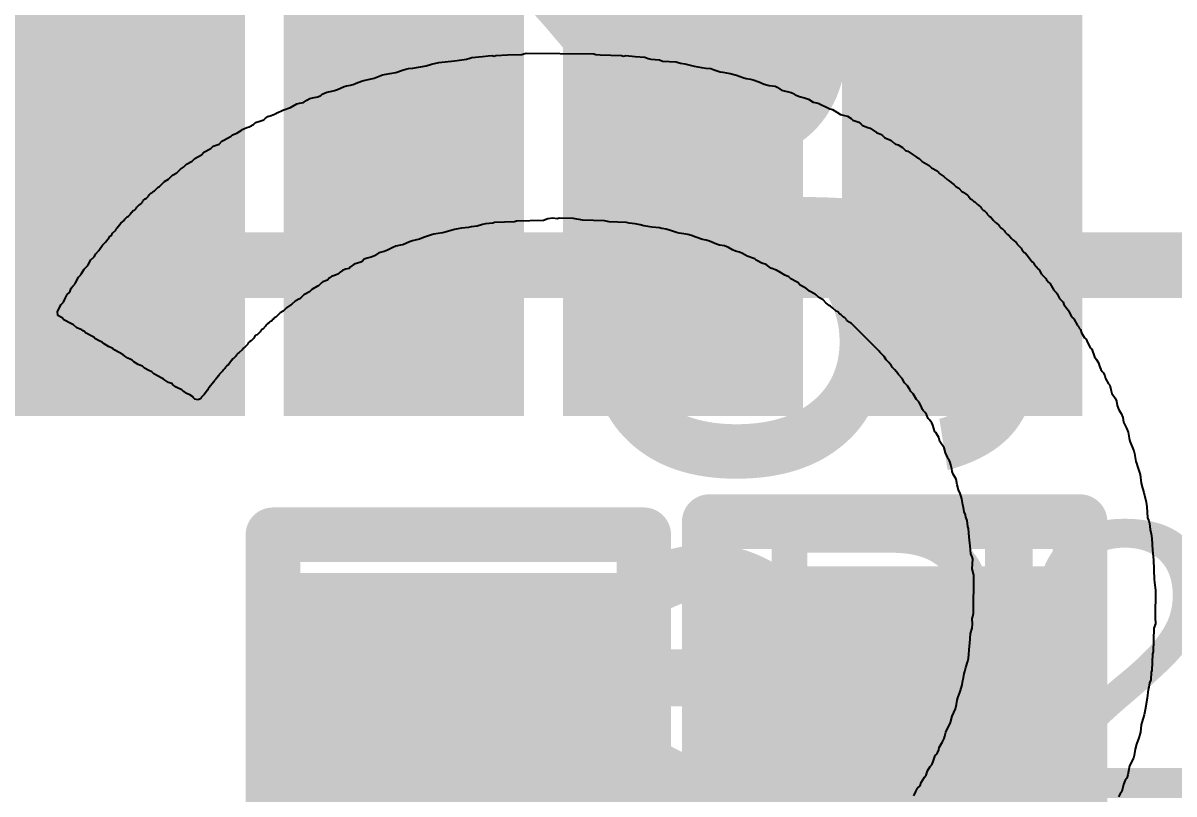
# Model space of a CAD drawing. Header units: inches. Extents: x -0.3 to 12.2, y -3.2 to 4.4.
# Drawn here: x 3.0473 to 3.1528, y 1.7271 to 1.7977 of the extents above; entities that cross this region are included whole.
import ezdxf

# ---------------------------------------------------------------- set-up
doc = ezdxf.new("R2010")
doc.units = ezdxf.units.IN
doc.header["$MEASUREMENT"] = 0
for name, color, linetype in [('Board Layer Stack Bottom Overlay', 54, 'Continuous'), ('Top Assembly', 6, 'Continuous'), ('Top Overlay', 2, 'Continuous'), ('Top Paste', 8, 'Continuous'), ('Top Solder', 216, 'Continuous'), ('TOP_L1', 1, 'Continuous')]:
    doc.layers.add(name, color=color, linetype=linetype)
doc.styles.add('Arial', font='', dxfattribs={"height": 0.2})
doc.styles.get('Arial').set_extended_font_data('Arial')

# ---------------------------------------------------------------- blocks, each defined once
blk = doc.blocks.new('R0402_348')
at = {"layer": 'Top Paste'}
for points in [[(-0.006, 0.0125), (-0.006, -0.0125), (-0.031, -0.0125), (-0.031, 0.0125)], [(0.0334, 0.0125), (0.0334, -0.0125), (0.0084, -0.0125), (0.0084, 0.0125)]]:
    blk.add_hatch(color=8, dxfattribs=at).paths.add_polyline_path(points)
at = {"layer": 'Top Solder'}
for points in [[(-0.004, 0.0145), (-0.004, -0.0145), (-0.033, -0.0145), (-0.033, 0.0145)], [(0.0354, 0.0145), (0.0354, -0.0145), (0.0064, -0.0145), (0.0064, 0.0145)]]:
    blk.add_hatch(color=216, dxfattribs=at).paths.add_polyline_path(points)
at = {"layer": 'TOP_L1'}
for points in [[(-0.006, 0.0125), (-0.006, -0.0125), (-0.031, -0.0125), (-0.031, 0.0125)], [(0.0334, 0.0125), (0.0334, -0.0125), (0.0084, -0.0125), (0.0084, 0.0125)]]:
    blk.add_hatch(color=1, dxfattribs=at).paths.add_polyline_path(points)
at = {"layer": 'Top Assembly'}
for points in [[(-0.0365, 0.017, 0.005, 0.005, 0), (-0.0365, -0.017, 0.005, 0.005, 0)], [(-0.0365, 0.017, 0.005, 0.005, 0), (0.0395, 0.017, 0.005, 0.005, 0)], [(0.0395, 0.017, 0.005, 0.005, 0), (0.0395, -0.017, 0.005, 0.005, 0)], [(-0.0365, -0.017, 0.005, 0.005, 0), (0.0395, -0.017, 0.005, 0.005, 0)]]:
    blk.add_lwpolyline(points, format="xyseb", dxfattribs=at)
for points in [[(-0.03775, 0.017, 0.0025, 0.0025, 1), (-0.03525, 0.017, 0.0025, 0.0025, 1)], [(-0.03775, 0.017, 0.0025, 0.0025, 1), (-0.03525, 0.017, 0.0025, 0.0025, 1)], [(0.03825, 0.017, 0.0025, 0.0025, 1), (0.04075, 0.017, 0.0025, 0.0025, 1)], [(0.03825, 0.017, 0.0025, 0.0025, 1), (0.04075, 0.017, 0.0025, 0.0025, 1)], [(-0.03775, -0.017, 0.0025, 0.0025, 1), (-0.03525, -0.017, 0.0025, 0.0025, 1)], [(-0.03775, -0.017, 0.0025, 0.0025, 1), (-0.03525, -0.017, 0.0025, 0.0025, 1)], [(0.03825, -0.017, 0.0025, 0.0025, 1), (0.04075, -0.017, 0.0025, 0.0025, 1)], [(0.03825, -0.017, 0.0025, 0.0025, 1), (0.04075, -0.017, 0.0025, 0.0025, 1)]]:
    blk.add_lwpolyline(points, format="xyseb", close=True, dxfattribs=at)
at = {"layer": 'Top Overlay'}
for points in [[(-0.0365, 0.017, 0.005, 0.005, 0), (-0.0365, -0.017, 0.005, 0.005, 0)], [(-0.0365, 0.017, 0.005, 0.005, 0), (0.0365, 0.017, 0.005, 0.005, 0)], [(0.0365, 0.017, 0.005, 0.005, 0), (0.0395, 0.017, 0.005, 0.005, 0)], [(0.0395, 0.017, 0.005, 0.005, 0), (0.0395, -0.017, 0.005, 0.005, 0)], [(-0.0365, -0.017, 0.005, 0.005, 0), (0.0395, -0.017, 0.005, 0.005, 0)]]:
    blk.add_lwpolyline(points, format="xyseb", dxfattribs=at)
for points in [[(-0.03775, 0.017, 0.0025, 0.0025, 1), (-0.03525, 0.017, 0.0025, 0.0025, 1)], [(-0.03775, 0.017, 0.0025, 0.0025, 1), (-0.03525, 0.017, 0.0025, 0.0025, 1)], [(0.03525, 0.017, 0.0025, 0.0025, 1), (0.03775, 0.017, 0.0025, 0.0025, 1)], [(0.03525, 0.017, 0.0025, 0.0025, 1), (0.03775, 0.017, 0.0025, 0.0025, 1)], [(0.03825, 0.017, 0.0025, 0.0025, 1), (0.04075, 0.017, 0.0025, 0.0025, 1)], [(0.03825, 0.017, 0.0025, 0.0025, 1), (0.04075, 0.017, 0.0025, 0.0025, 1)], [(-0.03775, -0.017, 0.0025, 0.0025, 1), (-0.03525, -0.017, 0.0025, 0.0025, 1)], [(-0.03775, -0.017, 0.0025, 0.0025, 1), (-0.03525, -0.017, 0.0025, 0.0025, 1)], [(0.03825, -0.017, 0.0025, 0.0025, 1), (0.04075, -0.017, 0.0025, 0.0025, 1)], [(0.03825, -0.017, 0.0025, 0.0025, 1), (0.04075, -0.017, 0.0025, 0.0025, 1)]]:
    blk.add_lwpolyline(points, format="xyseb", close=True, dxfattribs=at)
at = {"layer": 'Top Assembly', "style": 'Arial'}
blk.add_text('R29', height=0.04, dxfattribs=at).set_placement((-0.03061, -0.01264))
blk = doc.blocks.new('R0402_349')
at = {"layer": 'Top Paste'}
for points in [[(-0.006, 0.0125), (-0.006, -0.0125), (-0.031, -0.0125), (-0.031, 0.0125)], [(0.0334, 0.0125), (0.0334, -0.0125), (0.0084, -0.0125), (0.0084, 0.0125)]]:
    blk.add_hatch(color=8, dxfattribs=at).paths.add_polyline_path(points)
at = {"layer": 'Top Solder'}
for points in [[(-0.004, 0.0145), (-0.004, -0.0145), (-0.033, -0.0145), (-0.033, 0.0145)], [(0.0354, 0.0145), (0.0354, -0.0145), (0.0064, -0.0145), (0.0064, 0.0145)]]:
    blk.add_hatch(color=216, dxfattribs=at).paths.add_polyline_path(points)
at = {"layer": 'TOP_L1'}
for points in [[(-0.006, 0.0125), (-0.006, -0.0125), (-0.031, -0.0125), (-0.031, 0.0125)], [(0.0334, 0.0125), (0.0334, -0.0125), (0.0084, -0.0125), (0.0084, 0.0125)]]:
    blk.add_hatch(color=1, dxfattribs=at).paths.add_polyline_path(points)
at = {"layer": 'Top Assembly'}
for points in [[(-0.0365, -0.017, 0.005, 0.005, 0), (-0.0365, 0.017, 0.005, 0.005, 0)], [(0.0395, 0.017, 0.005, 0.005, 0), (-0.0365, 0.017, 0.005, 0.005, 0)], [(0.0395, -0.017, 0.005, 0.005, 0), (0.0395, 0.017, 0.005, 0.005, 0)], [(0.0395, -0.017, 0.005, 0.005, 0), (-0.0365, -0.017, 0.005, 0.005, 0)]]:
    blk.add_lwpolyline(points, format="xyseb", dxfattribs=at)
for points in [[(-0.03775, 0.017, 0.0025, 0.0025, 1), (-0.03525, 0.017, 0.0025, 0.0025, 1)], [(-0.03775, 0.017, 0.0025, 0.0025, 1), (-0.03525, 0.017, 0.0025, 0.0025, 1)], [(0.03825, 0.017, 0.0025, 0.0025, 1), (0.04075, 0.017, 0.0025, 0.0025, 1)], [(0.03825, 0.017, 0.0025, 0.0025, 1), (0.04075, 0.017, 0.0025, 0.0025, 1)], [(-0.03775, -0.017, 0.0025, 0.0025, 1), (-0.03525, -0.017, 0.0025, 0.0025, 1)], [(-0.03775, -0.017, 0.0025, 0.0025, 1), (-0.03525, -0.017, 0.0025, 0.0025, 1)], [(0.03825, -0.017, 0.0025, 0.0025, 1), (0.04075, -0.017, 0.0025, 0.0025, 1)], [(0.03825, -0.017, 0.0025, 0.0025, 1), (0.04075, -0.017, 0.0025, 0.0025, 1)]]:
    blk.add_lwpolyline(points, format="xyseb", close=True, dxfattribs=at)
at = {"layer": 'Top Overlay'}
for points in [[(-0.0365, -0.017, 0.005, 0.005, 0), (-0.0365, 0.017, 0.005, 0.005, 0)], [(0.0365, 0.017, 0.005, 0.005, 0), (-0.0365, 0.017, 0.005, 0.005, 0)], [(0.0395, 0.017, 0.005, 0.005, 0), (0.0365, 0.017, 0.005, 0.005, 0)], [(0.0395, -0.017, 0.005, 0.005, 0), (0.0395, 0.017, 0.005, 0.005, 0)], [(0.0395, -0.017, 0.005, 0.005, 0), (-0.0365, -0.017, 0.005, 0.005, 0)]]:
    blk.add_lwpolyline(points, format="xyseb", dxfattribs=at)
for points in [[(-0.03775, 0.017, 0.0025, 0.0025, 1), (-0.03525, 0.017, 0.0025, 0.0025, 1)], [(-0.03775, 0.017, 0.0025, 0.0025, 1), (-0.03525, 0.017, 0.0025, 0.0025, 1)], [(0.03525, 0.017, 0.0025, 0.0025, 1), (0.03775, 0.017, 0.0025, 0.0025, 1)], [(0.03525, 0.017, 0.0025, 0.0025, 1), (0.03775, 0.017, 0.0025, 0.0025, 1)], [(0.03825, 0.017, 0.0025, 0.0025, 1), (0.04075, 0.017, 0.0025, 0.0025, 1)], [(0.03825, 0.017, 0.0025, 0.0025, 1), (0.04075, 0.017, 0.0025, 0.0025, 1)], [(-0.03775, -0.017, 0.0025, 0.0025, 1), (-0.03525, -0.017, 0.0025, 0.0025, 1)], [(-0.03775, -0.017, 0.0025, 0.0025, 1), (-0.03525, -0.017, 0.0025, 0.0025, 1)], [(0.03825, -0.017, 0.0025, 0.0025, 1), (0.04075, -0.017, 0.0025, 0.0025, 1)], [(0.03825, -0.017, 0.0025, 0.0025, 1), (0.04075, -0.017, 0.0025, 0.0025, 1)]]:
    blk.add_lwpolyline(points, format="xyseb", close=True, dxfattribs=at)
at = {"layer": 'Top Assembly', "style": 'Arial'}
blk.add_text('R27', height=0.04, dxfattribs=at).set_placement((-0.03058, -0.01285))
blk = doc.blocks.new('SO8_MUN12AD_DEA_424')
at = {"layer": 'Top Paste'}
for points in [[(0.033, 0.0474), (0.06881, 0.0474), (0.06881, 0.02937), (0.033, 0.02937)], [(0.033, 0.02181), (0.06881, 0.02181), (0.06881, 0.00378), (0.033, 0.00378)], [(0.033, -0.00378), (0.06881, -0.00378), (0.06881, -0.02181), (0.033, -0.02181)], [(0.033, -0.02937), (0.06881, -0.02937), (0.06881, -0.0474), (0.033, -0.0474)]]:
    blk.add_hatch(color=8, dxfattribs=at).paths.add_polyline_path(points)
at = {"layer": 'Top Solder'}
for points in [[(0.031, 0.0494), (0.07081, 0.0494), (0.07081, 0.02737), (0.031, 0.02737)], [(0.031, 0.02381), (0.07081, 0.02381), (0.07081, 0.00178), (0.031, 0.00178)], [(0.031, -0.00178), (0.07081, -0.00178), (0.07081, -0.02381), (0.031, -0.02381)], [(0.031, -0.02737), (0.07081, -0.02737), (0.07081, -0.0494), (0.031, -0.0494)]]:
    blk.add_hatch(color=216, dxfattribs=at).paths.add_polyline_path(points)
at = {"layer": 'TOP_L1'}
for points in [[(0.033, 0.0474), (0.06881, 0.0474), (0.06881, 0.02937), (0.033, 0.02937)], [(0.033, 0.02181), (0.06881, 0.02181), (0.06881, 0.00378), (0.033, 0.00378)], [(0.033, -0.00378), (0.06881, -0.00378), (0.06881, -0.02181), (0.033, -0.02181)], [(0.033, -0.02937), (0.06881, -0.02937), (0.06881, -0.0474), (0.033, -0.0474)]]:
    blk.add_hatch(color=1, dxfattribs=at).paths.add_polyline_path(points)
at = {"layer": 'Top Assembly'}
blk.add_lwpolyline([(0.057, -0.061, 0.006, 0.006, 0), (0.057, 0.061, 0.006, 0.006, 0)], format="xyseb", dxfattribs=at)
at = {"layer": 'Top Assembly', "style": 'Arial'}
blk.add_text('U2', height=0.04, dxfattribs=at).set_placement((-0.02051, -0.01264))

msp = doc.modelspace()

# ---------------------------------------------------------------- linework, layer by layer
at = {"layer": 'Board Layer Stack Bottom Overlay'}
for p, q in [((3.09172, 1.79478), (3.09303, 1.79483)), ((3.09303, 1.79483), (3.0932, 1.79489)), ((3.0932, 1.79489), (3.09342, 1.79495)), ((3.09342, 1.79495), (3.09962, 1.79489)), ((3.09962, 1.79489), (3.09979, 1.79483)), ((3.09979, 1.79483), (3.10019, 1.79478)), ((3.08303, 1.79358), (3.08425, 1.79378)), ((3.08425, 1.79378), (3.08473, 1.79393)), ((3.08473, 1.79393), (3.08541, 1.7941)), ((3.08541, 1.7941), (3.08686, 1.79424)), ((3.08686, 1.79424), (3.08732, 1.79429)), ((3.08732, 1.79429), (3.08794, 1.79441)), ((3.08794, 1.79441), (3.08817, 1.79447)), ((3.08817, 1.79447), (3.08843, 1.79455)), ((3.08843, 1.79455), (3.08942, 1.79464)), ((3.08942, 1.79464), (3.08993, 1.79469)), ((3.08993, 1.79469), (3.0903, 1.79472)), ((3.0903, 1.79472), (3.09047, 1.79466)), ((3.09047, 1.79466), (3.09064, 1.79472)), ((3.09064, 1.79472), (3.09172, 1.79478)), ((3.10019, 1.79478), (3.10217, 1.79472)), ((3.10217, 1.79472), (3.10234, 1.79466)), ((3.10234, 1.79466), (3.10257, 1.79472)), ((3.10257, 1.79472), (3.1034, 1.79464)), ((3.1034, 1.79464), (3.1043, 1.79458)), ((3.1043, 1.79458), (3.10459, 1.79447)), ((3.10459, 1.79447), (3.10484, 1.79438)), ((3.10484, 1.79438), (3.10564, 1.79432)), ((3.10564, 1.79432), (3.10592, 1.79421)), ((3.10592, 1.79421), (3.10717, 1.79415)), ((3.10717, 1.79415), (3.10734, 1.7941)), ((3.10734, 1.7941), (3.10757, 1.79404)), ((3.10757, 1.79404), (3.10797, 1.79398)), ((3.10797, 1.79398), (3.10859, 1.79381)), ((3.10859, 1.79381), (3.10882, 1.79376)), ((3.07948, 1.79265), (3.08024, 1.79296)), ((3.08024, 1.79296), (3.08093, 1.79307)), ((3.08093, 1.79307), (3.08147, 1.79316)), ((3.08147, 1.79316), (3.08209, 1.79339)), ((3.08209, 1.79339), (3.0824, 1.79347)), ((3.0824, 1.79347), (3.08263, 1.79353)), ((3.08263, 1.79353), (3.08303, 1.79358)), ((3.10882, 1.79376), (3.1095, 1.79364)), ((3.1095, 1.79364), (3.1099, 1.79358)), ((3.1099, 1.79358), (3.11036, 1.79353)), ((3.11036, 1.79353), (3.11064, 1.79341)), ((3.11064, 1.79341), (3.11121, 1.79324)), ((3.11121, 1.79324), (3.11144, 1.79319)), ((3.11144, 1.79319), (3.11212, 1.79307)), ((3.11212, 1.79307), (3.11271, 1.79293)), ((3.11271, 1.79293), (3.11337, 1.79268)), ((3.07612, 1.79162), (3.07672, 1.79188)), ((3.07672, 1.79188), (3.07695, 1.79194)), ((3.07695, 1.79194), (3.07732, 1.79202)), ((3.07732, 1.79202), (3.07755, 1.79208)), ((3.07755, 1.79208), (3.07783, 1.79219)), ((3.07783, 1.79219), (3.07831, 1.79239)), ((3.07831, 1.79239), (3.07854, 1.79245)), ((3.07854, 1.79245), (3.07948, 1.79265)), ((3.11337, 1.79268), (3.11359, 1.79262)), ((3.11359, 1.79262), (3.11399, 1.79256)), ((3.11399, 1.79256), (3.11422, 1.79251)), ((3.11422, 1.79251), (3.11476, 1.79231)), ((3.11476, 1.79231), (3.11524, 1.79211)), ((3.11524, 1.79211), (3.1157, 1.79199)), ((3.1157, 1.79199), (3.11624, 1.79191)), ((3.11624, 1.79191), (3.11643, 1.79182)), ((3.11643, 1.79182), (3.11683, 1.79154)), ((3.073, 1.79043), (3.07331, 1.79063)), ((3.07331, 1.79063), (3.0736, 1.7908)), ((3.0736, 1.7908), (3.07382, 1.79086)), ((3.07382, 1.79086), (3.07431, 1.79094)), ((3.07431, 1.79094), (3.07459, 1.79106)), ((3.07459, 1.79106), (3.07473, 1.7912)), ((3.07473, 1.7912), (3.07513, 1.79137)), ((3.07513, 1.79137), (3.07561, 1.79145)), ((3.07561, 1.79145), (3.07584, 1.79151)), ((3.07584, 1.79151), (3.07612, 1.79162)), ((3.11683, 1.79154), (3.11771, 1.79134)), ((3.11771, 1.79134), (3.118, 1.79123)), ((3.118, 1.79123), (3.11808, 1.79114)), ((3.11808, 1.79114), (3.11848, 1.79097)), ((3.11848, 1.79097), (3.11893, 1.79086)), ((3.11893, 1.79086), (3.1193, 1.79072)), ((3.1193, 1.79072), (3.11973, 1.79046)), ((3.07059, 1.78949), (3.0711, 1.78972)), ((3.0711, 1.78972), (3.07181, 1.78998)), ((3.07181, 1.78998), (3.0724, 1.79029)), ((3.0724, 1.79029), (3.07263, 1.79035)), ((3.07263, 1.79035), (3.073, 1.79043)), ((3.11973, 1.79046), (3.12018, 1.79035)), ((3.12018, 1.79035), (3.12126, 1.78983)), ((3.12126, 1.78983), (3.12149, 1.78978)), ((3.12149, 1.78978), (3.12189, 1.78955)), ((3.12189, 1.78955), (3.12223, 1.78932)), ((3.06843, 1.78841), (3.0686, 1.78859)), ((3.0686, 1.78859), (3.06899, 1.7887)), ((3.06899, 1.7887), (3.06936, 1.78884)), ((3.06936, 1.78884), (3.06951, 1.78898)), ((3.06951, 1.78898), (3.06962, 1.78904)), ((3.06962, 1.78904), (3.06973, 1.78915)), ((3.06973, 1.78915), (3.07005, 1.78924)), ((3.07005, 1.78924), (3.0705, 1.78941)), ((3.0705, 1.78941), (3.07059, 1.78949)), ((3.12223, 1.78932), (3.1226, 1.78924)), ((3.1226, 1.78924), (3.12288, 1.78918)), ((3.12288, 1.78918), (3.12322, 1.78895)), ((3.12322, 1.78895), (3.12337, 1.78881)), ((3.12337, 1.78881), (3.12391, 1.78861)), ((3.12391, 1.78861), (3.1241, 1.78847)), ((3.06638, 1.78733), (3.06649, 1.78745)), ((3.06649, 1.78745), (3.06689, 1.78762)), ((3.06689, 1.78762), (3.06729, 1.78785)), ((3.06729, 1.78785), (3.0674, 1.78796)), ((3.0674, 1.78796), (3.06752, 1.78802)), ((3.06752, 1.78802), (3.0678, 1.78813)), ((3.0678, 1.78813), (3.06803, 1.78819)), ((3.06803, 1.78819), (3.06843, 1.78841)), ((3.1241, 1.78847), (3.12422, 1.78836)), ((3.12422, 1.78836), (3.12433, 1.7883)), ((3.12433, 1.7883), (3.12473, 1.78813)), ((3.12473, 1.78813), (3.12496, 1.78807)), ((3.12496, 1.78807), (3.12553, 1.78768)), ((3.12553, 1.78768), (3.12589, 1.78753)), ((3.12589, 1.78753), (3.12609, 1.78739)), ((3.06451, 1.7862), (3.06473, 1.78643)), ((3.06473, 1.78643), (3.06527, 1.78662)), ((3.06527, 1.78662), (3.06553, 1.78688)), ((3.06553, 1.78688), (3.06564, 1.78694)), ((3.06564, 1.78694), (3.06638, 1.78733)), ((3.12609, 1.78739), (3.12626, 1.78722)), ((3.12626, 1.78722), (3.12638, 1.78716)), ((3.12638, 1.78716), (3.12677, 1.78699)), ((3.12677, 1.78699), (3.12689, 1.78694)), ((3.12689, 1.78694), (3.1272, 1.78668)), ((3.1272, 1.78668), (3.12729, 1.7866)), ((3.12729, 1.7866), (3.12751, 1.78654)), ((3.12751, 1.78654), (3.12791, 1.78631)), ((3.06303, 1.78529), (3.06365, 1.78563)), ((3.06365, 1.78563), (3.06388, 1.78586)), ((3.06388, 1.78586), (3.06451, 1.7862)), ((3.12791, 1.78631), (3.1282, 1.78603)), ((3.1282, 1.78603), (3.12842, 1.78597)), ((3.12842, 1.78597), (3.12882, 1.78569)), ((3.12882, 1.78569), (3.12916, 1.78546)), ((3.12916, 1.78546), (3.12945, 1.78529)), ((3.06138, 1.78398), (3.06172, 1.78432)), ((3.06172, 1.78432), (3.06201, 1.78449)), ((3.06201, 1.78449), (3.06229, 1.78478)), ((3.06229, 1.78478), (3.0628, 1.78506)), ((3.0628, 1.78506), (3.06303, 1.78529)), ((3.12945, 1.78529), (3.12973, 1.78501)), ((3.12973, 1.78501), (3.13035, 1.78466)), ((3.13035, 1.78466), (3.13058, 1.78444)), ((3.13058, 1.78444), (3.13109, 1.78415)), ((3.06025, 1.78319), (3.06064, 1.78341)), ((3.06064, 1.78341), (3.06098, 1.78376)), ((3.06098, 1.78376), (3.06138, 1.78398)), ((3.13109, 1.78415), (3.13118, 1.78407)), ((3.13118, 1.78407), (3.13124, 1.78395)), ((3.13124, 1.78395), (3.13172, 1.78364)), ((3.13172, 1.78364), (3.132, 1.78336)), ((3.132, 1.78336), (3.13212, 1.7833)), ((3.13212, 1.7833), (3.13263, 1.7829)), ((3.059, 1.78211), (3.05911, 1.78216)), ((3.05911, 1.78216), (3.05922, 1.78228)), ((3.05922, 1.78228), (3.05934, 1.78234)), ((3.05934, 1.78234), (3.05968, 1.78268)), ((3.05968, 1.78268), (3.05979, 1.78273)), ((3.05979, 1.78273), (3.06025, 1.78319)), ((3.13263, 1.7829), (3.1328, 1.78273)), ((3.1328, 1.78273), (3.13308, 1.78256)), ((3.13308, 1.78256), (3.13337, 1.78228)), ((3.13337, 1.78228), (3.13348, 1.78222)), ((3.13348, 1.78222), (3.13388, 1.78194)), ((3.05797, 1.78109), (3.05809, 1.78114)), ((3.05809, 1.78114), (3.05823, 1.78128)), ((3.05823, 1.78128), (3.05828, 1.7814)), ((3.05828, 1.7814), (3.05848, 1.7816)), ((3.05848, 1.7816), (3.0586, 1.78165)), ((3.0586, 1.78165), (3.0588, 1.78185)), ((3.0588, 1.78185), (3.05885, 1.78197)), ((3.05885, 1.78197), (3.059, 1.78211)), ((3.13388, 1.78194), (3.13396, 1.78185)), ((3.13396, 1.78185), (3.13402, 1.78174)), ((3.13402, 1.78174), (3.13416, 1.7816)), ((3.13416, 1.7816), (3.13427, 1.78154)), ((3.13427, 1.78154), (3.13444, 1.78137)), ((3.13444, 1.78137), (3.13456, 1.78131)), ((3.13456, 1.78131), (3.13479, 1.78109)), ((3.05695, 1.78001), (3.05715, 1.7802)), ((3.05715, 1.7802), (3.05721, 1.78032)), ((3.05721, 1.78032), (3.0574, 1.78052)), ((3.0574, 1.78052), (3.05752, 1.78057)), ((3.05752, 1.78057), (3.05766, 1.78072)), ((3.05766, 1.78072), (3.05772, 1.78083)), ((3.05772, 1.78083), (3.05797, 1.78109)), ((3.13479, 1.78109), (3.1349, 1.78103)), ((3.1349, 1.78103), (3.1351, 1.78083)), ((3.1351, 1.78083), (3.13516, 1.78072)), ((3.13516, 1.78072), (3.1353, 1.78057)), ((3.1353, 1.78057), (3.13541, 1.78052)), ((3.13541, 1.78052), (3.13561, 1.78032)), ((3.13561, 1.78032), (3.13567, 1.7802)), ((3.13567, 1.7802), (3.13587, 1.78001)), ((3.05596, 1.77895), (3.05601, 1.77907)), ((3.05601, 1.77907), (3.05627, 1.77938)), ((3.05627, 1.77938), (3.05658, 1.77964)), ((3.05658, 1.77964), (3.05664, 1.77975)), ((3.05664, 1.77975), (3.05684, 1.77995)), ((3.05684, 1.77995), (3.05695, 1.78001)), ((3.08837, 1.77904), (3.08814, 1.77898)), ((3.08894, 1.7791), (3.08837, 1.77904)), ((3.08942, 1.77924), (3.08894, 1.7791)), ((3.0897, 1.7793), (3.08942, 1.77924)), ((3.09036, 1.77938), (3.0897, 1.7793)), ((3.09053, 1.77944), (3.09036, 1.77938)), ((3.09235, 1.77949), (3.09053, 1.77944)), ((3.09252, 1.77955), (3.09235, 1.77949)), ((3.09502, 1.77961), (3.09252, 1.77955)), ((3.09541, 1.77978), (3.09502, 1.77961)), ((3.09587, 1.77984), (3.09541, 1.77978)), ((3.09627, 1.77978), (3.09587, 1.77984)), ((3.09644, 1.77984), (3.09627, 1.77978)), ((3.09777, 1.77981), (3.09644, 1.77984)), ((3.09806, 1.77975), (3.09777, 1.77981)), ((3.09828, 1.77969), (3.09806, 1.77975)), ((3.09857, 1.77964), (3.09828, 1.77969)), ((3.10061, 1.77958), (3.09857, 1.77964)), ((3.10104, 1.77949), (3.10061, 1.77958)), ((3.10263, 1.77944), (3.10104, 1.77949)), ((3.10286, 1.77938), (3.10263, 1.77944)), ((3.10342, 1.77932), (3.10286, 1.77938)), ((3.10388, 1.77921), (3.10342, 1.77932)), ((3.10419, 1.77913), (3.10388, 1.77921)), ((3.10493, 1.77901), (3.10419, 1.77913)), ((3.10564, 1.77893), (3.10493, 1.77901)), ((3.13587, 1.78001), (3.13598, 1.77995)), ((3.13598, 1.77995), (3.13618, 1.77975)), ((3.13618, 1.77975), (3.13623, 1.77964)), ((3.13623, 1.77964), (3.13643, 1.77944)), ((3.13643, 1.77944), (3.13655, 1.77938)), ((3.13655, 1.77938), (3.13675, 1.77918)), ((3.13675, 1.77918), (3.1368, 1.77907)), ((3.1368, 1.77907), (3.13694, 1.77893)), ((3.05493, 1.77776), (3.05519, 1.77807)), ((3.05519, 1.77807), (3.05525, 1.77819)), ((3.05525, 1.77819), (3.05536, 1.77824)), ((3.05536, 1.77824), (3.05544, 1.77833)), ((3.05544, 1.77833), (3.0555, 1.77844)), ((3.0555, 1.77844), (3.05579, 1.77873)), ((3.05579, 1.77873), (3.05584, 1.77884)), ((3.05584, 1.77884), (3.05596, 1.77895)), ((3.08402, 1.77805), (3.08365, 1.7779)), ((3.08473, 1.7783), (3.08402, 1.77805)), ((3.08496, 1.77836), (3.08473, 1.7783)), ((3.08575, 1.77847), (3.08496, 1.77836)), ((3.08598, 1.77853), (3.08575, 1.77847)), ((3.08664, 1.77873), (3.08598, 1.77853)), ((3.08686, 1.77878), (3.08664, 1.77873)), ((3.08715, 1.77884), (3.08686, 1.77878)), ((3.08749, 1.7789), (3.08715, 1.77884)), ((3.08814, 1.77898), (3.08749, 1.7789)), ((3.10587, 1.77887), (3.10564, 1.77893)), ((3.10626, 1.77881), (3.10587, 1.77887)), ((3.10675, 1.77867), (3.10626, 1.77881)), ((3.1072, 1.7785), (3.10675, 1.77867)), ((3.10743, 1.77844), (3.1072, 1.7785)), ((3.10788, 1.77839), (3.10743, 1.77844)), ((3.10823, 1.77833), (3.10788, 1.77839)), ((3.10859, 1.77824), (3.10823, 1.77833)), ((3.10896, 1.7781), (3.10859, 1.77824)), ((3.10959, 1.77788), (3.10896, 1.7781)), ((3.13694, 1.77893), (3.13706, 1.77887)), ((3.13706, 1.77887), (3.13726, 1.77867)), ((3.13726, 1.77867), (3.13731, 1.77856)), ((3.13731, 1.77856), (3.13751, 1.77836)), ((3.13751, 1.77836), (3.13763, 1.7783)), ((3.13763, 1.7783), (3.13783, 1.7781)), ((3.13783, 1.7781), (3.13788, 1.77799)), ((3.13788, 1.77799), (3.13802, 1.77785)), ((3.05425, 1.77685), (3.05431, 1.77697)), ((3.05431, 1.77697), (3.05459, 1.77736)), ((3.05459, 1.77736), (3.05488, 1.77765)), ((3.05488, 1.77765), (3.05493, 1.77776)), ((3.08118, 1.77714), (3.0807, 1.77688)), ((3.08147, 1.77725), (3.08118, 1.77714)), ((3.08189, 1.77734), (3.08147, 1.77725)), ((3.08212, 1.77739), (3.08189, 1.77734)), ((3.08272, 1.77765), (3.08212, 1.77739)), ((3.083, 1.77776), (3.08272, 1.77765)), ((3.08323, 1.77782), (3.083, 1.77776)), ((3.08365, 1.7779), (3.08323, 1.77782)), ((3.10993, 1.77782), (3.10959, 1.77788)), ((3.11024, 1.77773), (3.10993, 1.77782)), ((3.11087, 1.77745), (3.11024, 1.77773)), ((3.11115, 1.77734), (3.11087, 1.77745)), ((3.11161, 1.77728), (3.11115, 1.77734)), ((3.11197, 1.77714), (3.11161, 1.77728)), ((3.11232, 1.77691), (3.11197, 1.77714)), ((3.1126, 1.7768), (3.11232, 1.77691)), ((3.13802, 1.77785), (3.13814, 1.77779)), ((3.13814, 1.77779), (3.13834, 1.77759)), ((3.13834, 1.77759), (3.13839, 1.77748)), ((3.13839, 1.77748), (3.13879, 1.77708)), ((3.13879, 1.77708), (3.13885, 1.77697)), ((3.13885, 1.77697), (3.13905, 1.77671)), ((3.05323, 1.77549), (3.05351, 1.776)), ((3.05351, 1.776), (3.0538, 1.77628)), ((3.0538, 1.77628), (3.05397, 1.77657)), ((3.05397, 1.77657), (3.05425, 1.77685)), ((3.07837, 1.77586), (3.07826, 1.7758)), ((3.07857, 1.77606), (3.07837, 1.77586)), ((3.07885, 1.77617), (3.07857, 1.77606)), ((3.07922, 1.77626), (3.07885, 1.77617)), ((3.07951, 1.77637), (3.07922, 1.77626)), ((3.0799, 1.77665), (3.07951, 1.77637)), ((3.08041, 1.77677), (3.0799, 1.77665)), ((3.0807, 1.77688), (3.08041, 1.77677)), ((3.11297, 1.77671), (3.1126, 1.7768)), ((3.11325, 1.7766), (3.11297, 1.77671)), ((3.11368, 1.77634), (3.11325, 1.7766)), ((3.11439, 1.77609), (3.11368, 1.77634)), ((3.1145, 1.77597), (3.11439, 1.77609)), ((3.11501, 1.77569), (3.1145, 1.77597)), ((3.13905, 1.77671), (3.13916, 1.77665)), ((3.13916, 1.77665), (3.13936, 1.77645)), ((3.13936, 1.77645), (3.13942, 1.77634)), ((3.13942, 1.77634), (3.13981, 1.77583)), ((3.13981, 1.77583), (3.13993, 1.77572)), ((3.05266, 1.77475), (3.05289, 1.77515)), ((3.05289, 1.77515), (3.05323, 1.77549)), ((3.07638, 1.77489), (3.07621, 1.77472)), ((3.07658, 1.77503), (3.07638, 1.77489)), ((3.07686, 1.77515), (3.07658, 1.77503)), ((3.07718, 1.77523), (3.07686, 1.77515)), ((3.07732, 1.77538), (3.07718, 1.77523)), ((3.07766, 1.7756), (3.07732, 1.77538)), ((3.07797, 1.77569), (3.07766, 1.7756)), ((3.07826, 1.7758), (3.07797, 1.77569)), ((3.11541, 1.77557), (3.11501, 1.77569)), ((3.11584, 1.77526), (3.11541, 1.77557)), ((3.11638, 1.77506), (3.11584, 1.77526)), ((3.11672, 1.77484), (3.11638, 1.77506)), ((3.11712, 1.77461), (3.11672, 1.77484)), ((3.13993, 1.77572), (3.13998, 1.7756)), ((3.13998, 1.7756), (3.14021, 1.77538)), ((3.14021, 1.77538), (3.14027, 1.77526)), ((3.14027, 1.77526), (3.14044, 1.77509)), ((3.14044, 1.77509), (3.14067, 1.77469)), ((3.05186, 1.77361), (3.05204, 1.77378)), ((3.05204, 1.77378), (3.05209, 1.7739)), ((3.05209, 1.7739), (3.05238, 1.77441)), ((3.05238, 1.77441), (3.0526, 1.77464)), ((3.0526, 1.77464), (3.05266, 1.77475)), ((3.07468, 1.77393), (3.07439, 1.77364)), ((3.07479, 1.77398), (3.07468, 1.77393)), ((3.07519, 1.77415), (3.07479, 1.77398)), ((3.07536, 1.77432), (3.07519, 1.77415)), ((3.07547, 1.77438), (3.07536, 1.77432)), ((3.07556, 1.77447), (3.07547, 1.77438)), ((3.07593, 1.77461), (3.07556, 1.77447)), ((3.07621, 1.77472), (3.07593, 1.77461)), ((3.11751, 1.77444), (3.11712, 1.77461)), ((3.11768, 1.77427), (3.11751, 1.77444)), ((3.1182, 1.77398), (3.11768, 1.77427)), ((3.11831, 1.77393), (3.1182, 1.77398)), ((3.11854, 1.7737), (3.11831, 1.77393)), ((3.14067, 1.77469), (3.14106, 1.7743)), ((3.14106, 1.7743), (3.14112, 1.77418)), ((3.14112, 1.77418), (3.14132, 1.77393)), ((3.14132, 1.77393), (3.14143, 1.77387)), ((3.14143, 1.77387), (3.1418, 1.77322)), ((3.05113, 1.77242), (3.05135, 1.77282)), ((3.05135, 1.77282), (3.05158, 1.77305)), ((3.05158, 1.77305), (3.05172, 1.77342)), ((3.05172, 1.77342), (3.05186, 1.77361)), ((3.07303, 1.77279), (3.07274, 1.77251)), ((3.07354, 1.77307), (3.07303, 1.77279)), ((3.07377, 1.7733), (3.07354, 1.77307)), ((3.07428, 1.77359), (3.07377, 1.7733)), ((3.07439, 1.77364), (3.07428, 1.77359)), ((3.11905, 1.77342), (3.11854, 1.7737)), ((3.11916, 1.77336), (3.11905, 1.77342)), ((3.11939, 1.77313), (3.11916, 1.77336)), ((3.1199, 1.77285), (3.11939, 1.77313)), ((3.12001, 1.77279), (3.1199, 1.77285)), ((3.12024, 1.77256), (3.12001, 1.77279)), ((3.1418, 1.77322), (3.14203, 1.77299)), ((3.14203, 1.77299), (3.14209, 1.77288)), ((3.14209, 1.77288), (3.14231, 1.77248)), ((3.05044, 1.77128), (3.05079, 1.77191)), ((3.05079, 1.77191), (3.05101, 1.77214)), ((3.05101, 1.77214), (3.05113, 1.77242)), ((3.07184, 1.77188), (3.07144, 1.7716)), ((3.07195, 1.77194), (3.07184, 1.77188)), ((3.07223, 1.77222), (3.07195, 1.77194)), ((3.07263, 1.77245), (3.07223, 1.77222)), ((3.07274, 1.77251), (3.07263, 1.77245)), ((3.12064, 1.77234), (3.12024, 1.77256)), ((3.12089, 1.77208), (3.12064, 1.77234)), ((3.12121, 1.77182), (3.12089, 1.77208)), ((3.12132, 1.77177), (3.12121, 1.77182)), ((3.12152, 1.77157), (3.12132, 1.77177)), ((3.14231, 1.77248), (3.14265, 1.77214)), ((3.14265, 1.77214), (3.14271, 1.77191)), ((3.14271, 1.77191), (3.143, 1.77151)), ((3.05047, 1.77092), (3.05044, 1.77128)), ((3.05087, 1.77069), (3.05047, 1.77092)), ((3.05104, 1.77052), (3.05087, 1.77069)), ((3.07024, 1.77057), (3.07013, 1.77052)), ((3.07036, 1.77069), (3.07024, 1.77057)), ((3.07047, 1.77075), (3.07036, 1.77069)), ((3.07087, 1.77114), (3.07047, 1.77075)), ((3.07115, 1.77131), (3.07087, 1.77114)), ((3.07144, 1.7716), (3.07115, 1.77131)), ((3.12183, 1.77131), (3.12152, 1.77157)), ((3.12195, 1.77126), (3.12183, 1.77131)), ((3.12217, 1.77103), (3.12195, 1.77126)), ((3.12229, 1.77097), (3.12217, 1.77103)), ((3.12251, 1.77075), (3.12229, 1.77097)), ((3.12263, 1.77069), (3.12251, 1.77075)), ((3.12277, 1.77055), (3.12263, 1.77069)), ((3.143, 1.77151), (3.14311, 1.7714)), ((3.14311, 1.7714), (3.14317, 1.77128)), ((3.14317, 1.77128), (3.14345, 1.77077)), ((3.14345, 1.77077), (3.14362, 1.7706)), ((3.14362, 1.7706), (3.14396, 1.76998)), ((3.05167, 1.77018), (3.05104, 1.77052)), ((3.05192, 1.77004), (3.05167, 1.77018)), ((3.05223, 1.76978), (3.05192, 1.77004)), ((3.05269, 1.76961), (3.05223, 1.76978)), ((3.0528, 1.7695), (3.05269, 1.76961)), ((3.06908, 1.76952), (3.06902, 1.76941)), ((3.06916, 1.76961), (3.06908, 1.76952)), ((3.06928, 1.76967), (3.06916, 1.76961)), ((3.06953, 1.76992), (3.06928, 1.76967)), ((3.06959, 1.77004), (3.06953, 1.76992)), ((3.06973, 1.77018), (3.06959, 1.77004)), ((3.06985, 1.77023), (3.06973, 1.77018)), ((3.06996, 1.77035), (3.06985, 1.77023)), ((3.07007, 1.7704), (3.06996, 1.77035)), ((3.07013, 1.77052), (3.07007, 1.7704)), ((3.12283, 1.77043), (3.12277, 1.77055)), ((3.12325, 1.77018), (3.12283, 1.77043)), ((3.12578, 1.76765), (3.12325, 1.77018)), ((3.14396, 1.76998), (3.14408, 1.76986)), ((3.14408, 1.76986), (3.14413, 1.76975)), ((3.14413, 1.76975), (3.14425, 1.76964)), ((3.14425, 1.76964), (3.14433, 1.76932)), ((3.05292, 1.76944), (3.0528, 1.7695)), ((3.05303, 1.76932), (3.05292, 1.76944)), ((3.05365, 1.76898), (3.05303, 1.76932)), ((3.05377, 1.76893), (3.05365, 1.76898)), ((3.05388, 1.76881), (3.05377, 1.76893)), ((3.05428, 1.76859), (3.05388, 1.76881)), ((3.05456, 1.76847), (3.05428, 1.76859)), ((3.05473, 1.7683), (3.05456, 1.76847)), ((3.06809, 1.76853), (3.06794, 1.76839)), ((3.0682, 1.76859), (3.06809, 1.76853)), ((3.06845, 1.76884), (3.0682, 1.76859)), ((3.06851, 1.76896), (3.06845, 1.76884)), ((3.06865, 1.7691), (3.06851, 1.76896)), ((3.06877, 1.76915), (3.06865, 1.7691)), ((3.06902, 1.76941), (3.06877, 1.76915)), ((3.14433, 1.76932), (3.14461, 1.76887)), ((3.14461, 1.76887), (3.14476, 1.76873)), ((3.14476, 1.76873), (3.14487, 1.76844)), ((3.14487, 1.76844), (3.14515, 1.76793)), ((3.05513, 1.76807), (3.05473, 1.7683)), ((3.05553, 1.7679), (3.05513, 1.76807)), ((3.0557, 1.76773), (3.05553, 1.7679)), ((3.05644, 1.76734), (3.0557, 1.76773)), ((3.06701, 1.76745), (3.06686, 1.76731)), ((3.06712, 1.76751), (3.06701, 1.76745)), ((3.06738, 1.76776), (3.06712, 1.76751)), ((3.06743, 1.76788), (3.06738, 1.76776)), ((3.06752, 1.76796), (3.06743, 1.76788)), ((3.06763, 1.76802), (3.06752, 1.76796)), ((3.06789, 1.76827), (3.06763, 1.76802)), ((3.06794, 1.76839), (3.06789, 1.76827)), ((3.12584, 1.76754), (3.12578, 1.76765)), ((3.12624, 1.76714), (3.12584, 1.76754)), ((3.14515, 1.76793), (3.14527, 1.76782)), ((3.14527, 1.76782), (3.14552, 1.76711)), ((3.05661, 1.76717), (3.05644, 1.76734)), ((3.05689, 1.767), (3.05661, 1.76717)), ((3.05718, 1.76688), (3.05689, 1.767)), ((3.05729, 1.76682), (3.05718, 1.76688)), ((3.05746, 1.76665), (3.05729, 1.76682)), ((3.05786, 1.76643), (3.05746, 1.76665)), ((3.05814, 1.76631), (3.05786, 1.76643)), ((3.0661, 1.76637), (3.06598, 1.76631)), ((3.06641, 1.7668), (3.0661, 1.76637)), ((3.06647, 1.76691), (3.06641, 1.7668)), ((3.06655, 1.76694), (3.06647, 1.76691)), ((3.06681, 1.76719), (3.06655, 1.76694)), ((3.06686, 1.76731), (3.06681, 1.76719)), ((3.12641, 1.76685), (3.12624, 1.76714)), ((3.12666, 1.7666), (3.12641, 1.76685)), ((3.12692, 1.76629), (3.12666, 1.7666)), ((3.14552, 1.76711), (3.14567, 1.76691)), ((3.14567, 1.76691), (3.14589, 1.76657)), ((3.14589, 1.76657), (3.14598, 1.76626)), ((3.05826, 1.76626), (3.05814, 1.76631)), ((3.05843, 1.76609), (3.05826, 1.76626)), ((3.05882, 1.76586), (3.05843, 1.76609)), ((3.05911, 1.76575), (3.05882, 1.76586)), ((3.05928, 1.76557), (3.05911, 1.76575)), ((3.06002, 1.76518), (3.05928, 1.76557)), ((3.06522, 1.76538), (3.06496, 1.76506)), ((3.06527, 1.76549), (3.06522, 1.76538)), ((3.06561, 1.76583), (3.06527, 1.76549)), ((3.06567, 1.76594), (3.06561, 1.76583)), ((3.06578, 1.76606), (3.06567, 1.76594)), ((3.06584, 1.76617), (3.06578, 1.76606)), ((3.06598, 1.76631), (3.06584, 1.76617)), ((3.12697, 1.76617), (3.12692, 1.76629)), ((3.12723, 1.76592), (3.12697, 1.76617)), ((3.12749, 1.7656), (3.12723, 1.76592)), ((3.12754, 1.76549), (3.12749, 1.7656)), ((3.12788, 1.76515), (3.12754, 1.76549)), ((3.14598, 1.76626), (3.14609, 1.76597)), ((3.14609, 1.76597), (3.14623, 1.76577)), ((3.14623, 1.76577), (3.14635, 1.76566)), ((3.14635, 1.76566), (3.14646, 1.76538)), ((3.14646, 1.76538), (3.14652, 1.76515)), ((3.06013, 1.76512), (3.06002, 1.76518)), ((3.06025, 1.76501), (3.06013, 1.76512)), ((3.06064, 1.76478), (3.06025, 1.76501)), ((3.06093, 1.76467), (3.06064, 1.76478)), ((3.06101, 1.76458), (3.06093, 1.76467)), ((3.06132, 1.76433), (3.06101, 1.76458)), ((3.06144, 1.76427), (3.06132, 1.76433)), ((3.06184, 1.7641), (3.06144, 1.76427)), ((3.06436, 1.7643), (3.06425, 1.76418)), ((3.06476, 1.76481), (3.06436, 1.7643)), ((3.06482, 1.76492), (3.06476, 1.76481)), ((3.06496, 1.76506), (3.06482, 1.76492)), ((3.12811, 1.76475), (3.12788, 1.76515)), ((3.12839, 1.76447), (3.12811, 1.76475)), ((3.12862, 1.76407), (3.12839, 1.76447)), ((3.14652, 1.76515), (3.1468, 1.76464)), ((3.1468, 1.76464), (3.14692, 1.76452)), ((3.14692, 1.76452), (3.14703, 1.76413)), ((3.06201, 1.76393), (3.06184, 1.7641)), ((3.06212, 1.76387), (3.06201, 1.76393)), ((3.06221, 1.76379), (3.06212, 1.76387)), ((3.06257, 1.76364), (3.06221, 1.76379)), ((3.06283, 1.7635), (3.06257, 1.76364)), ((3.06289, 1.76339), (3.06283, 1.7635)), ((3.06303, 1.76325), (3.06289, 1.76339)), ((3.06331, 1.76319), (3.06303, 1.76325)), ((3.06357, 1.76327), (3.06331, 1.76319)), ((3.06363, 1.76339), (3.06357, 1.76327)), ((3.06391, 1.76367), (3.06363, 1.76339)), ((3.06419, 1.76407), (3.06391, 1.76367)), ((3.06425, 1.76418), (3.06419, 1.76407)), ((3.12868, 1.76396), (3.12862, 1.76407)), ((3.12891, 1.76373), (3.12868, 1.76396)), ((3.12919, 1.76322), (3.12891, 1.76373)), ((3.12942, 1.76299), (3.12919, 1.76322)), ((3.14703, 1.76413), (3.14711, 1.76376)), ((3.14711, 1.76376), (3.14734, 1.76342)), ((3.14734, 1.76342), (3.14743, 1.76333)), ((3.14743, 1.76333), (3.14754, 1.76305)), ((3.12964, 1.76259), (3.12942, 1.76299)), ((3.12976, 1.76231), (3.12964, 1.76259)), ((3.12981, 1.76219), (3.12976, 1.76231)), ((3.12999, 1.76202), (3.12981, 1.76219)), ((3.14754, 1.76305), (3.1476, 1.76265)), ((3.1476, 1.76265), (3.14774, 1.76228)), ((3.14774, 1.76228), (3.14797, 1.76194)), ((3.13013, 1.76183), (3.12999, 1.76202)), ((3.13027, 1.76146), (3.13013, 1.76183)), ((3.13035, 1.76137), (3.13027, 1.76146)), ((3.13061, 1.76106), (3.13035, 1.76137)), ((3.1307, 1.76086), (3.13061, 1.76106)), ((3.14797, 1.76194), (3.14811, 1.76157)), ((3.14811, 1.76157), (3.14817, 1.76112)), ((3.14817, 1.76112), (3.14845, 1.7606)), ((3.13078, 1.76055), (3.1307, 1.76086)), ((3.13089, 1.76026), (3.13078, 1.76055)), ((3.13098, 1.76018), (3.13089, 1.76026)), ((3.13126, 1.75972), (3.13098, 1.76018)), ((3.14845, 1.7606), (3.14862, 1.76021)), ((3.14862, 1.76021), (3.14871, 1.75967)), ((3.13135, 1.75935), (3.13126, 1.75972)), ((3.13175, 1.75879), (3.13135, 1.75935)), ((3.14871, 1.75967), (3.14876, 1.75938)), ((3.14876, 1.75938), (3.14888, 1.7591)), ((3.14888, 1.7591), (3.14913, 1.7585)), ((3.13186, 1.75833), (3.13175, 1.75879)), ((3.13203, 1.75793), (3.13186, 1.75833)), ((3.13209, 1.75782), (3.13203, 1.75793)), ((3.14913, 1.7585), (3.14919, 1.75827)), ((3.14919, 1.75827), (3.1493, 1.75754)), ((3.13217, 1.75773), (3.13209, 1.75782)), ((3.13229, 1.75745), (3.13217, 1.75773)), ((3.13234, 1.75722), (3.13229, 1.75745)), ((3.13243, 1.75685), (3.13234, 1.75722)), ((3.13248, 1.75663), (3.13243, 1.75685)), ((3.1493, 1.75754), (3.14936, 1.75737)), ((3.14936, 1.75737), (3.14947, 1.75708)), ((3.14947, 1.75708), (3.1497, 1.75634)), ((3.13257, 1.75637), (3.13248, 1.75663)), ((3.13285, 1.75592), (3.13257, 1.75637)), ((3.13294, 1.75538), (3.13285, 1.75592)), ((3.1497, 1.75634), (3.14981, 1.75555)), ((3.13305, 1.75492), (3.13294, 1.75538)), ((3.1332, 1.75461), (3.13305, 1.75492)), ((3.14981, 1.75555), (3.14993, 1.75509)), ((3.14993, 1.75509), (3.15004, 1.75469)), ((3.13331, 1.75433), (3.1332, 1.75461)), ((3.13337, 1.7541), (3.13331, 1.75433)), ((3.13345, 1.75356), (3.13337, 1.7541)), ((3.15004, 1.75469), (3.15027, 1.75379)), ((3.15027, 1.75379), (3.15032, 1.75339)), ((3.13351, 1.75333), (3.13345, 1.75356)), ((3.13356, 1.75293), (3.13351, 1.75333)), ((3.13368, 1.75265), (3.13356, 1.75293)), ((3.13373, 1.75242), (3.13368, 1.75265)), ((3.15032, 1.75339), (3.15038, 1.75237)), ((3.13385, 1.75214), (3.13373, 1.75242)), ((3.13391, 1.75157), (3.13385, 1.75214)), ((3.13396, 1.7514), (3.13391, 1.75157)), ((3.15038, 1.75237), (3.1505, 1.75208)), ((3.1505, 1.75208), (3.15055, 1.75185)), ((3.15055, 1.75185), (3.15061, 1.75129)), ((3.13402, 1.7506), (3.13396, 1.7514)), ((3.13408, 1.75004), (3.13402, 1.7506)), ((3.15061, 1.75129), (3.15072, 1.75089)), ((3.15072, 1.75089), (3.15078, 1.75049)), ((3.13413, 1.74981), (3.13408, 1.75004)), ((3.13419, 1.74907), (3.13413, 1.74981)), ((3.15078, 1.75049), (3.15084, 1.74941)), ((3.1343, 1.74879), (3.13419, 1.74907)), ((3.13436, 1.74862), (3.1343, 1.74879)), ((3.1343, 1.74771), (3.13436, 1.74862)), ((3.15084, 1.74941), (3.15092, 1.74853)), ((3.15092, 1.74853), (3.15098, 1.74671)), ((3.13442, 1.74725), (3.1343, 1.74771)), ((3.13447, 1.74708), (3.13442, 1.74725)), ((3.13444, 1.74364), (3.13447, 1.74708)), ((3.15098, 1.74671), (3.15103, 1.74649)), ((3.15103, 1.74649), (3.15112, 1.74572)), ((3.15112, 1.74572), (3.15109, 1.74325)), ((3.1343, 1.74316), (3.13436, 1.74333)), ((3.13433, 1.74262), (3.1343, 1.74316)), ((3.13436, 1.74333), (3.13444, 1.74364)), ((3.15109, 1.74325), (3.15112, 1.74265)), ((3.13416, 1.74177), (3.1343, 1.74225)), ((3.1343, 1.74225), (3.13433, 1.74262)), ((3.15095, 1.74225), (3.15089, 1.74009)), ((3.15112, 1.74265), (3.15095, 1.74225)), ((3.1341, 1.74086), (3.13416, 1.74177)), ((3.13396, 1.73947), (3.13405, 1.74063)), ((3.13405, 1.74063), (3.1341, 1.74086)), ((3.15089, 1.74009), (3.15084, 1.73992)), ((3.13373, 1.73867), (3.13391, 1.73924)), ((3.13391, 1.73924), (3.13396, 1.73947)), ((3.15084, 1.73992), (3.15078, 1.73839)), ((3.13351, 1.73771), (3.13356, 1.73811)), ((3.13356, 1.73811), (3.13362, 1.73828)), ((3.13362, 1.73828), (3.13373, 1.73867)), ((3.15072, 1.73822), (3.15067, 1.73754)), ((3.15078, 1.73839), (3.15072, 1.73822)), ((3.13322, 1.73646), (3.13334, 1.73686)), ((3.13334, 1.73686), (3.13339, 1.73708)), ((3.13339, 1.73708), (3.13345, 1.73748)), ((3.13345, 1.73748), (3.13351, 1.73771)), ((3.1505, 1.73686), (3.15044, 1.73663)), ((3.15055, 1.73725), (3.1505, 1.73686)), ((3.15067, 1.73754), (3.15055, 1.73725)), ((3.13294, 1.73566), (3.133, 1.73589)), ((3.133, 1.73589), (3.13322, 1.73646)), ((3.15035, 1.73586), (3.15018, 1.73478)), ((3.15044, 1.73663), (3.15035, 1.73586)), ((3.13246, 1.73421), (3.13277, 1.73487)), ((3.13277, 1.73487), (3.13288, 1.73526)), ((3.13288, 1.73526), (3.13294, 1.73566)), ((3.15018, 1.73478), (3.15007, 1.73433)), ((3.13231, 1.73362), (3.13246, 1.73421)), ((3.14998, 1.73401), (3.14987, 1.73362)), ((3.15007, 1.73433), (3.14998, 1.73401)), ((3.1318, 1.73237), (3.13189, 1.73274)), ((3.13189, 1.73274), (3.132, 1.73302)), ((3.132, 1.73302), (3.13214, 1.73322)), ((3.13214, 1.73322), (3.13231, 1.73362)), ((3.14973, 1.73274), (3.14967, 1.73251)), ((3.14981, 1.73339), (3.14973, 1.73274)), ((3.14987, 1.73362), (3.14981, 1.73339)), ((3.13129, 1.73134), (3.13158, 1.73186)), ((3.13158, 1.73186), (3.13175, 1.73214)), ((3.13175, 1.73214), (3.1318, 1.73237)), ((3.14936, 1.73163), (3.14925, 1.73117)), ((3.14959, 1.7322), (3.14936, 1.73163)), ((3.14967, 1.73251), (3.14959, 1.7322)), ((3.13072, 1.73004), (3.13092, 1.73058)), ((3.13092, 1.73058), (3.13106, 1.73072)), ((3.13106, 1.73072), (3.13112, 1.73083)), ((3.13112, 1.73083), (3.13124, 1.73112)), ((3.13124, 1.73112), (3.13129, 1.73134)), ((3.14916, 1.73058), (3.1491, 1.73035)), ((3.14925, 1.73117), (3.14916, 1.73058)), ((3.13021, 1.72919), (3.13044, 1.72958)), ((3.13044, 1.72958), (3.13061, 1.72975)), ((3.13061, 1.72975), (3.13072, 1.73004)), ((3.14873, 1.72964), (3.14865, 1.72916)), ((3.1491, 1.73035), (3.14873, 1.72964)), ((3.12964, 1.72811), (3.12993, 1.72862)), ((3.12993, 1.72862), (3.1301, 1.72879)), ((3.1301, 1.72879), (3.13021, 1.72919)), ((3.14839, 1.72845), (3.14834, 1.72833)), ((3.14848, 1.72853), (3.14839, 1.72845)), ((3.14859, 1.72882), (3.14848, 1.72853)), ((3.14865, 1.72916), (3.14859, 1.72882)), ((3.12896, 1.72691), (3.12913, 1.72731)), ((3.12913, 1.72731), (3.1293, 1.72759)), ((3.1293, 1.72759), (3.12953, 1.72782)), ((3.12953, 1.72782), (3.12964, 1.72811)), ((3.14817, 1.72794), (3.14802, 1.72728)), ((3.14834, 1.72833), (3.14817, 1.72794)), ((3.14788, 1.72708), (3.14771, 1.7268)), ((3.14802, 1.72728), (3.14788, 1.72708))]:
    msp.add_line(p, q, dxfattribs=at)

# ---------------------------------------------------------------- block references
for name, p, rotation in [('SO8_MUN12AD_DEA_424', (3.095, 1.83252), 270), ('R0402_348', (3.1272, 1.71252), 90), ('R0402_349', (3.0872, 1.71432), 270)]:
    msp.add_blockref(name, p, dxfattribs=dict(rotation=rotation))

# ---------------------------------------------------------------- texts
at = {"layer": 'Top Overlay', "style": 'Arial'}
msp.add_text('R27', height=0.025197, dxfattribs=at).set_placement((3.11303, 1.72671))

doc.saveas('drawing.dxf')
